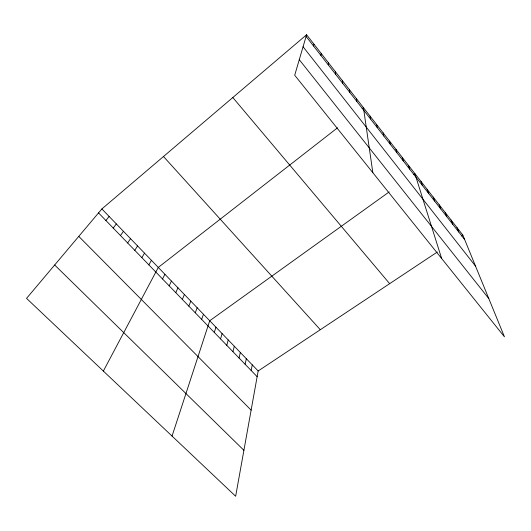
<?xml version="1.0" encoding="UTF-8"?>
<svg xmlns="http://www.w3.org/2000/svg" width="531" height="531" viewBox="0 0 531 531"><rect width="100%" height="100%" fill="white"/><g stroke="black" fill="none" stroke-linecap="round" stroke-linejoin="round"><path stroke-width="0.8" d="M335.506 74.134L335.539 71.858M328.251 64.848L328.404 62.704M320.936 55.47L321.202 53.472M437.318 252.019L258.166 370.977L235.645 496.259L26.55 298.382L101.879 208.942L306.593 34.741L462.82 235.08L504.45 336.833L294.705 75.236L306.593 34.741M251.156 370.499L252.265 364.857M313.549 46.011L313.927 44.153M245.13 364.279L246.318 358.697M239.063 358.007L240.331 352.484M232.943 351.695L234.297 346.232M226.783 345.329L228.224 339.933M220.577 338.924L222.097 333.587M214.318 332.459L215.931 327.189M172.057 436.084L209.718 320.751L389.163 191.93M201.667 319.396L203.459 314.259M195.269 312.792L197.154 307.721M188.824 306.135L190.795 301.13M182.325 299.424L184.396 294.493M175.781 292.661L177.945 287.802M169.183 285.851L171.44 281.065M162.532 278.987L164.889 274.275M103.359 371.069L158.291 267.425L337.51 127.825M148.872 264.883L151.435 260.323M141.857 257.635L144.525 253.161M134.781 250.333L137.562 245.939M127.652 242.972L130.54 238.658M120.464 235.545L123.457 231.317M113.216 228.065L116.322 223.923M105.908 220.518L109.134 216.462M362.155 108.629L363.436 107.634L372.842 172.688M413.536 174.427L414.811 173.518L441.653 258.504M461.466 235.983L462.82 235.08M54.666 265.002L243.902 450.308M78.774 236.381L251.123 410.151M98.54 212.911L257.143 376.678M101.879 208.942L258.166 370.977M163.488 156.512L320.306 329.718M232.817 97.525L389.654 283.667M299.272 59.671L488.819 298.621M303.062 46.761L475.504 266.084M306.088 36.453L464.652 239.547M456.992 227.607L458.744 231.987M451.118 220.073L452.784 224.354M445.19 212.473L446.783 216.661M439.217 204.813L440.723 208.909M433.19 197.087L434.617 201.083M427.116 189.295L428.457 193.191M420.99 181.443L422.245 185.233M408.578 165.526L409.66 169.11M402.299 157.468L403.281 160.946M395.96 149.344L396.849 152.709M389.568 141.14L390.365 144.399M383.116 132.876L383.82 136.022M376.612 124.533L377.216 127.566M370.054 116.123L370.558 119.03M356.553 98.812L356.852 101.481M349.61 89.912L349.803 92.447M342.608 80.924L342.687 83.334"/></g></svg>
